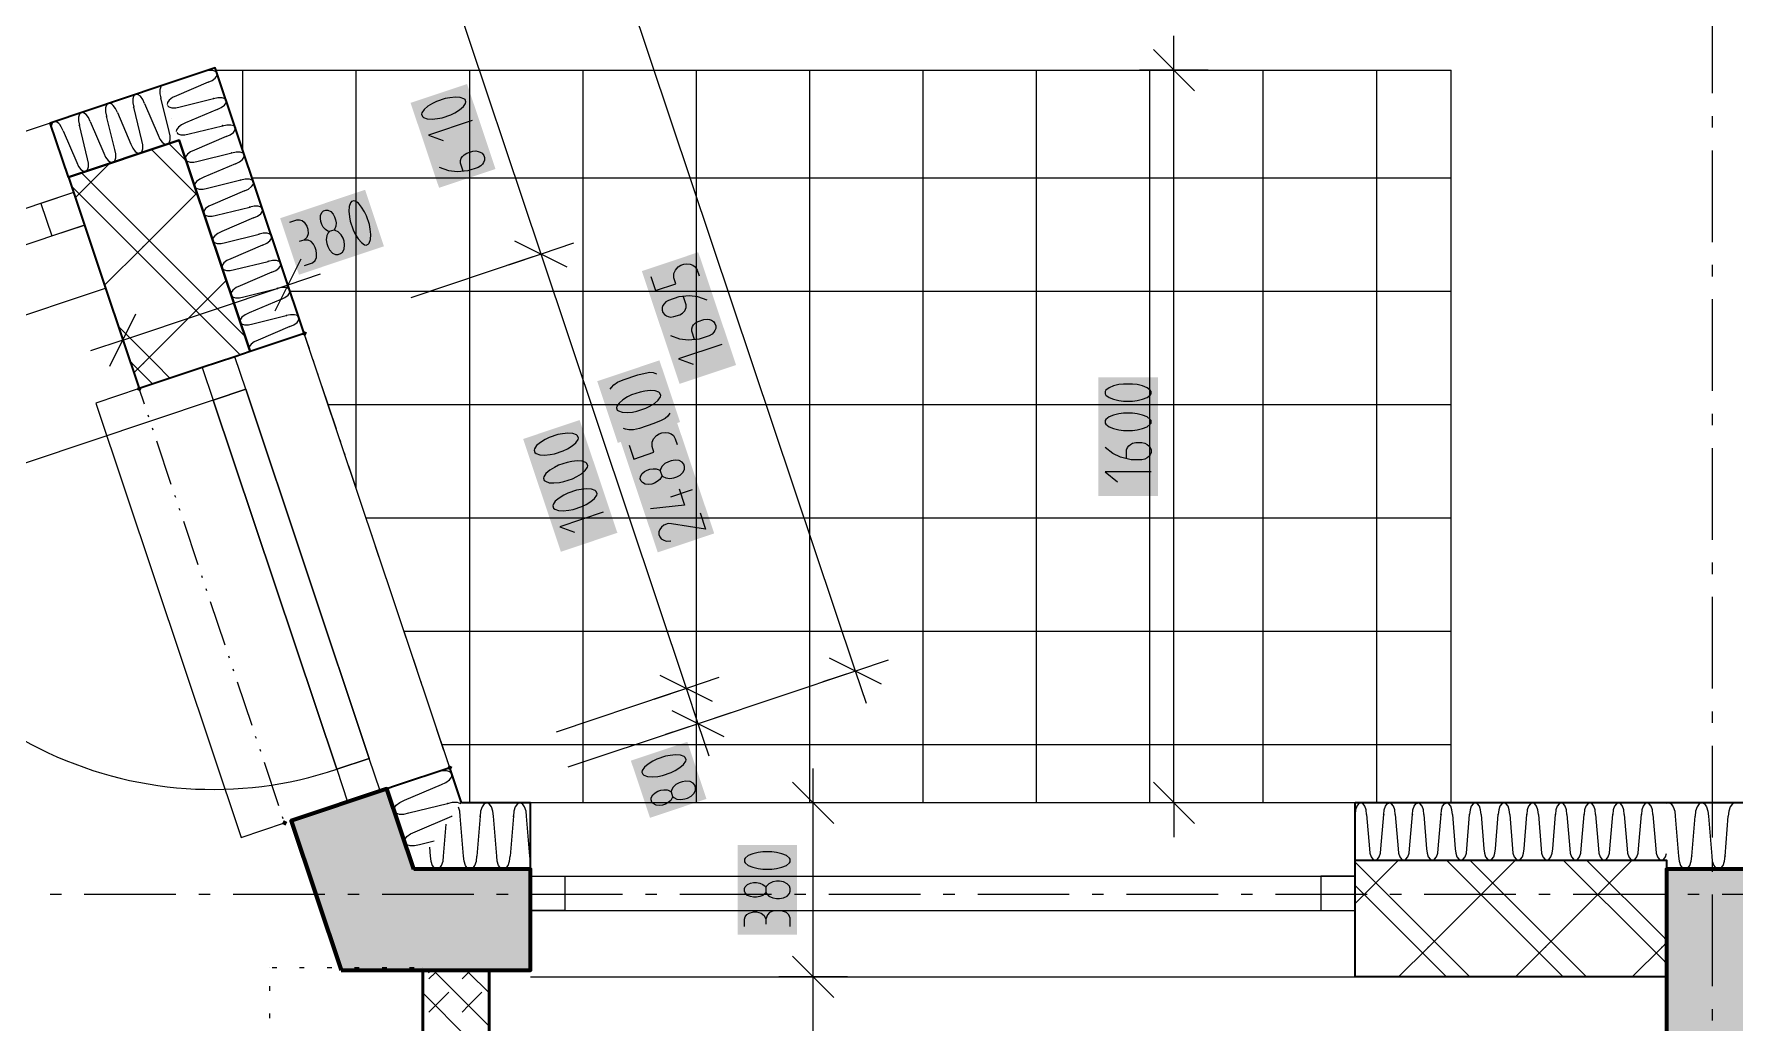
# Model space of a CAD drawing. Header units: millimetres. Extents: x 0 to 594, y 0 to 420.
# Drawn here: x 244.4 to 282.46, y 339.16 to 361.3 of the extents above; entities that cross this region are included whole.
import ezdxf

# ---------------------------------------------------------------- set-up
doc = ezdxf.new("R2010")
doc.units = ezdxf.units.MM
doc.header["$LTSCALE"] = 8
for name, color, linetype in [('PDF_Dvere', 7, 'Continuous'), ('PDF_Koty delkove', 7, 'Continuous'), ('PDF_Nabytek', 7, 'Continuous'), ('PDF_Obecne 0.25', 7, 'Continuous'), ('PDF_Okna', 7, 'Continuous'), ('PDF_Osy hlavni', 7, 'Continuous'), ('PDF_Pricky zdene', 7, 'Continuous'), ('PDF_Srafy', 7, 'Continuous'), ('PDF_Steny obvodove nosne', 7, 'Continuous'), ('PDF_Steny sendvic', 7, 'Continuous'), ('PDF_Zatepleni', 7, 'Continuous')]:
    doc.layers.add(name, color=color, linetype=linetype)

msp = doc.modelspace()

# ---------------------------------------------------------------- linework, layer by layer
at = {"layer": 'PDF_Dvere', "lineweight": 25}
for points in [[(249.134, 353.347), (248.89, 354.076), (248.161, 353.832), (248.405, 353.103)], [(249.134, 353.347), (248.405, 353.103)], [(252.143, 344.357), (251.899, 345.086), (251.17, 344.842), (251.414, 344.113)], [(251.899, 345.086), (251.17, 344.842)]]:
    msp.add_lwpolyline(points, close=True, dxfattribs=at)
for points in [[(251.899, 345.086), (249.134, 353.347), (251.899, 345.086)], [(251.17, 344.842), (248.405, 353.103), (251.17, 344.842)]]:
    msp.add_lwpolyline(points, dxfattribs=at)
msp.add_lwpolyline([(248.405, 353.103), (240.143, 350.338, 0.414214), (251.17, 344.842)], format="xyb", dxfattribs=at)
at = {"layer": 'PDF_Koty delkove', "lineweight": 18}
for points in [[(262.777, 347.04), (257.269, 363.494)], [(259.258, 345.862), (258.994, 346.65), (255.741, 356.37), (253.75, 362.316)], [(269.903, 360.489), (269.903, 361.258)], [(270.364, 360.028), (269.442, 360.951)], [(270.672, 360.489), (269.903, 360.489), (269.134, 360.489)], [(269.903, 344.089), (269.903, 360.489)], [(253.077, 359.536), (253.07, 359.504), (253.087, 359.453), (253.112, 359.432), (253.194, 359.402), (253.304, 359.396), (253.427, 359.407), (253.528, 359.426), (253.722, 359.491), (253.815, 359.537), (253.92, 359.602), (254.004, 359.673), (254.052, 359.746), (254.059, 359.778), (254.042, 359.83), (254.017, 359.851), (253.934, 359.88), (253.824, 359.887), (253.702, 359.874), (253.6, 359.855)], [(253.6, 359.855), (253.406, 359.79), (253.314, 359.744), (253.209, 359.681), (253.125, 359.609), (253.077, 359.536)], [(254.199, 359.362), (253.227, 359.037), (253.554, 358.916)], [(254.001, 358.228), (253.94, 358.41), (253.939, 358.467), (253.958, 358.517), (253.983, 358.554), (254.022, 358.596), (254.082, 358.631), (254.212, 358.674), (254.281, 358.682), (254.338, 358.673), (254.379, 358.658), (254.425, 358.63), (254.459, 358.583), (254.476, 358.532), (254.477, 358.474), (254.457, 358.424), (254.434, 358.388), (254.394, 358.345), (254.333, 358.31), (254.107, 358.234), (253.863, 358.211), (253.675, 358.234), (253.47, 358.31)], [(250.124, 357.087), (250.28, 357.139), (250.337, 357.141), (250.4, 357.125), (250.443, 357.085), (250.5, 356.998), (250.522, 356.933), (250.529, 356.827), (250.499, 356.744), (250.432, 356.686), (250.328, 356.652)], [(250.916, 356.921), (250.869, 356.976), (250.834, 357.037), (250.812, 357.102), (250.804, 357.171), (250.808, 357.244), (250.844, 357.311), (250.877, 357.339), (250.929, 357.356), (250.973, 357.354), (251.041, 357.323), (251.089, 357.266), (251.124, 357.206), (251.145, 357.141), (251.154, 357.072), (251.15, 356.999), (251.127, 356.937), (251.107, 356.912)], [(250.45, 356.115), (250.631, 356.176), (250.685, 356.23), (250.72, 356.297), (250.719, 356.386), (250.711, 356.455), (250.689, 356.52), (250.649, 356.597), (250.601, 356.652), (250.533, 356.683), (250.432, 356.686)], [(251.002, 356.877), (250.971, 356.885), (250.916, 356.921)], [(256.47, 356.614), (255.741, 356.37), (255.012, 356.126)], [(256.325, 356.079), (255.157, 356.661)], [(249.79, 355.102), (250.372, 356.269)], [(250.325, 354.956), (250.081, 355.685), (249.837, 356.414)], [(255.741, 356.37), (255.401, 356.256), (252.825, 355.394)], [(250.081, 355.685), (250.81, 355.929)], [(258.2, 355.87), (258.304, 355.559), (258.757, 355.71), (258.714, 355.84), (258.716, 355.942), (258.748, 356.01), (258.811, 356.088), (258.871, 356.123), (258.936, 356.145), (259.005, 356.154), (259.078, 356.149), (259.14, 356.127), (259.19, 356.086), (259.233, 356.014), (259.276, 355.884)], [(246.387, 354.449), (250.081, 355.685)], [(246.631, 353.72), (246.387, 354.449), (246.143, 355.178)], [(259.459, 355.339), (259.253, 355.414), (259.064, 355.438), (258.821, 355.414), (258.593, 355.337), (258.534, 355.303), (258.494, 355.261), (258.47, 355.224), (258.45, 355.174), (258.452, 355.117), (258.469, 355.066), (258.502, 355.019), (258.548, 354.991), (258.589, 354.976), (258.647, 354.965), (258.715, 354.974), (258.845, 355.017)], [(258.845, 355.017), (258.905, 355.052), (258.961, 355.1), (258.988, 355.181), (258.987, 355.239), (258.927, 355.42)], [(246.096, 353.865), (246.678, 355.033)], [(259.174, 354.464), (259.114, 354.645), (259.113, 354.703), (259.132, 354.753), (259.156, 354.79), (259.195, 354.831), (259.256, 354.866), (259.385, 354.91), (259.455, 354.918), (259.512, 354.909), (259.553, 354.894), (259.599, 354.866), (259.633, 354.819), (259.65, 354.768), (259.651, 354.71), (259.631, 354.66), (259.607, 354.624), (259.568, 354.581), (259.507, 354.546), (259.28, 354.47), (259.036, 354.446), (258.848, 354.47), (258.643, 354.546)], [(246.387, 354.449), (245.658, 354.205)], [(259.789, 354.352), (258.817, 354.027), (259.145, 353.906)], [(257.292, 353.349), (257.315, 353.386), (257.368, 353.447), (257.455, 353.505), (257.581, 353.562), (257.905, 353.67), (258.071, 353.711), (258.173, 353.731), (258.247, 353.726), (258.328, 353.696)], [(257.961, 353.285), (257.767, 353.22), (257.675, 353.175), (257.57, 353.111), (257.486, 353.039), (257.438, 352.966), (257.431, 352.935), (257.448, 352.883), (257.473, 352.862), (257.555, 352.833), (257.665, 352.826), (257.788, 352.838), (257.888, 352.857)], [(257.888, 352.857), (258.083, 352.922), (258.175, 352.968), (258.28, 353.032), (258.364, 353.104), (258.412, 353.177), (258.42, 353.209), (258.403, 353.26), (258.378, 353.281), (258.295, 353.31), (258.185, 353.317), (258.063, 353.304), (257.961, 353.285)], [(258.623, 352.815), (258.576, 352.742), (258.52, 352.694), (258.427, 352.648), (258.269, 352.581), (257.946, 352.472), (257.811, 352.442), (257.706, 352.436), (257.628, 352.453), (257.587, 352.468)], [(268.979, 352.809), (268.774, 352.809), (268.673, 352.795), (268.553, 352.768), (268.451, 352.727), (268.382, 352.673), (268.366, 352.645), (268.366, 352.591), (268.382, 352.563), (268.451, 352.509), (268.553, 352.468), (268.673, 352.44), (268.774, 352.426), (268.979, 352.426), (269.082, 352.44), (269.202, 352.468), (269.304, 352.509), (269.373, 352.563), (269.391, 352.591)], [(269.391, 352.591), (269.391, 352.645), (269.373, 352.673), (269.304, 352.727), (269.202, 352.768), (269.082, 352.795), (268.979, 352.809)], [(256.118, 352.333), (255.924, 352.268), (255.832, 352.223), (255.727, 352.159), (255.642, 352.087), (255.595, 352.014), (255.588, 351.983), (255.605, 351.931), (255.629, 351.91), (255.712, 351.88), (255.822, 351.874), (255.945, 351.885), (256.045, 351.904), (256.24, 351.969), (256.332, 352.015)], [(256.332, 352.015), (256.437, 352.08), (256.521, 352.151), (256.569, 352.224), (256.577, 352.256), (256.56, 352.308), (256.534, 352.329), (256.452, 352.358), (256.342, 352.365), (256.22, 352.352), (256.118, 352.333)], [(257.712, 352.096), (257.816, 351.785), (258.269, 351.936), (258.225, 352.066), (258.228, 352.167), (258.259, 352.236), (258.323, 352.314), (258.383, 352.349), (258.448, 352.371), (258.517, 352.379), (258.59, 352.375), (258.652, 352.352), (258.702, 352.312), (258.744, 352.24), (258.788, 352.11)], [(268.843, 351.798), (268.843, 351.989), (268.861, 352.044), (268.894, 352.085), (268.929, 352.112), (268.979, 352.139), (269.048, 352.153), (269.184, 352.153), (269.253, 352.139), (269.304, 352.112), (269.338, 352.085), (269.373, 352.044), (269.391, 351.989), (269.391, 351.935), (269.373, 351.88), (269.338, 351.839), (269.304, 351.812), (269.253, 351.784), (269.184, 351.77), (268.946, 351.77), (268.707, 351.825), (268.536, 351.907), (268.366, 352.044)], [(258.283, 351.249), (258.218, 351.227), (258.149, 351.219), (258.075, 351.223), (258.009, 351.259), (257.981, 351.292), (257.963, 351.344), (257.966, 351.388), (257.997, 351.456), (258.054, 351.504), (258.113, 351.538), (258.179, 351.56), (258.248, 351.569), (258.321, 351.565), (258.382, 351.542), (258.408, 351.522)], [(258.442, 351.418), (258.434, 351.386), (258.399, 351.331), (258.343, 351.284), (258.283, 351.249)], [(269.391, 351.497), (268.366, 351.497), (268.638, 351.279)], [(256.535, 351.087), (256.341, 351.022), (256.249, 350.976), (256.144, 350.913), (256.06, 350.841), (256.012, 350.768), (256.005, 350.736), (256.022, 350.685), (256.047, 350.664), (256.129, 350.634), (256.239, 350.628), (256.362, 350.639), (256.462, 350.658)], [(256.462, 350.658), (256.657, 350.723), (256.75, 350.769), (256.854, 350.834), (256.939, 350.905), (256.987, 350.978), (256.994, 351.01), (256.977, 351.062), (256.952, 351.083), (256.869, 351.112), (256.759, 351.119), (256.637, 351.106), (256.535, 351.087)], [(258.832, 351.116), (258.954, 350.753), (258.189, 350.67)], [(259.126, 351.099), (258.64, 350.936)], [(257.133, 350.594), (256.161, 350.269), (256.489, 350.148)], [(259.3, 350.581), (259.421, 350.217), (258.66, 350.338), (258.586, 350.342), (258.489, 350.309), (258.434, 350.262), (258.398, 350.207), (258.378, 350.157), (258.38, 350.1), (258.397, 350.048), (258.43, 350.001), (258.476, 349.974), (258.538, 349.951), (258.643, 349.957)], [(263.506, 347.284), (262.777, 347.04), (262.048, 346.796)], [(263.361, 346.749), (262.193, 347.331)], [(259.723, 346.894), (258.994, 346.65), (258.265, 346.406)], [(259.578, 346.359), (258.41, 346.941)], [(263.021, 346.311), (262.777, 347.04), (259.391, 345.907)], [(258.994, 346.65), (258.654, 346.536), (256.078, 345.674)], [(259.987, 346.106), (259.258, 345.862), (258.529, 345.618)], [(259.842, 345.571), (258.674, 346.153)], [(259.502, 345.133), (259.258, 345.862), (258.918, 345.748), (256.342, 344.886)], [(261.831, 344.089), (261.831, 344.858)], [(262.292, 343.628), (261.37, 344.551)], [(270.364, 343.628), (269.442, 344.551)], [(258.319, 344.037), (258.253, 344.073), (258.224, 344.107), (258.207, 344.158), (258.209, 344.202), (258.241, 344.271), (258.297, 344.318), (258.357, 344.353), (258.422, 344.375), (258.491, 344.383), (258.564, 344.379), (258.626, 344.356), (258.651, 344.336)], [(258.686, 344.232), (258.678, 344.201), (258.642, 344.145), (258.587, 344.098), (258.526, 344.063), (258.461, 344.041), (258.393, 344.033), (258.319, 344.037)], [(262.6, 344.089), (261.831, 344.089), (261.062, 344.089)], [(261.831, 201.257), (261.831, 202.743), (261.831, 233.134), (261.831, 235.902), (261.831, 256.401), (261.831, 259.169), (261.831, 289.56), (261.831, 291.046), (261.831, 340.194), (261.831, 344.089)], [(270.672, 344.089), (269.903, 344.089), (269.134, 344.089)], [(269.903, 344.089), (269.903, 343.321)], [(260.771, 342.087), (260.754, 342.06), (260.702, 342.019), (260.635, 341.992), (260.566, 341.978), (260.497, 341.978), (260.43, 341.992), (260.361, 342.019), (260.31, 342.074), (260.293, 342.115), (260.293, 342.17), (260.31, 342.211), (260.361, 342.266), (260.43, 342.293), (260.497, 342.307), (260.566, 342.307), (260.635, 342.293), (260.702, 342.266), (260.754, 342.225), (260.771, 342.198)], [(261.079, 342.334), (261.01, 342.334), (260.925, 342.32), (260.84, 342.28), (260.788, 342.225), (260.771, 342.198), (260.771, 342.087), (260.788, 342.06), (260.84, 342.005), (260.925, 341.964), (261.01, 341.95), (261.079, 341.95), (261.164, 341.964), (261.25, 342.005), (261.301, 342.06)], [(261.301, 342.06), (261.318, 342.115), (261.318, 342.17), (261.301, 342.225), (261.25, 342.28), (261.164, 342.32), (261.079, 342.334)], [(260.293, 341.321), (260.293, 341.485), (260.31, 341.54), (260.345, 341.595), (260.396, 341.623), (260.497, 341.65), (260.566, 341.65), (260.669, 341.623), (260.737, 341.568), (260.771, 341.485), (260.771, 341.376)], [(261.318, 341.321), (261.318, 341.513), (261.284, 341.581), (261.232, 341.636), (261.147, 341.663), (261.079, 341.677), (261.01, 341.677), (260.925, 341.663), (260.857, 341.636), (260.806, 341.581), (260.771, 341.485)], [(262.292, 339.733), (261.37, 340.656)], [(262.6, 340.194), (261.831, 340.194), (261.062, 340.194)]]:
    msp.add_lwpolyline(points, dxfattribs=at)
for points in [[(251.902, 357.035), (251.837, 357.229), (251.792, 357.321), (251.728, 357.426), (251.657, 357.51), (251.583, 357.558), (251.552, 357.565), (251.5, 357.548), (251.479, 357.523), (251.449, 357.441), (251.443, 357.331), (251.455, 357.208), (251.474, 357.107), (251.539, 356.913), (251.584, 356.82), (251.649, 356.715), (251.721, 356.631), (251.794, 356.583), (251.826, 356.576), (251.877, 356.593), (251.898, 356.618), (251.928, 356.701), (251.934, 356.811), (251.922, 356.933)], [(251.334, 356.664), (251.312, 356.729), (251.272, 356.805), (251.206, 356.873), (251.138, 356.904), (251.107, 356.912), (251.002, 356.877), (250.982, 356.852), (250.946, 356.786), (250.934, 356.692), (250.948, 356.607), (250.97, 356.542), (251.01, 356.466), (251.076, 356.397), (251.145, 356.366), (251.203, 356.367), (251.254, 356.384), (251.301, 356.418), (251.337, 356.484), (251.347, 356.579)], [(268.979, 353.465), (268.774, 353.465), (268.673, 353.451), (268.553, 353.424), (268.451, 353.383), (268.382, 353.329), (268.366, 353.301), (268.366, 353.247), (268.382, 353.219), (268.451, 353.165), (268.553, 353.124), (268.673, 353.096), (268.774, 353.082), (268.979, 353.082), (269.082, 353.096), (269.202, 353.124), (269.304, 353.165), (269.373, 353.219), (269.391, 353.247), (269.391, 353.301), (269.373, 353.329), (269.304, 353.383), (269.202, 353.424), (269.082, 353.451)], [(256.327, 351.71), (256.132, 351.645), (256.04, 351.6), (255.935, 351.536), (255.851, 351.464), (255.803, 351.391), (255.796, 351.359), (255.814, 351.308), (255.838, 351.287), (255.92, 351.257), (256.031, 351.251), (256.153, 351.262), (256.254, 351.281), (256.448, 351.346), (256.541, 351.392), (256.646, 351.457), (256.73, 351.528), (256.778, 351.601), (256.786, 351.633), (256.768, 351.685), (256.743, 351.706), (256.661, 351.735), (256.55, 351.742), (256.428, 351.729)], [(258.656, 351.749), (258.591, 351.727), (258.515, 351.687), (258.447, 351.621), (258.415, 351.553), (258.408, 351.522), (258.442, 351.418), (258.468, 351.398), (258.534, 351.362), (258.627, 351.35), (258.712, 351.364), (258.777, 351.385), (258.854, 351.426), (258.922, 351.492), (258.954, 351.56), (258.953, 351.618), (258.935, 351.669), (258.901, 351.716), (258.835, 351.752), (258.741, 351.762)], [(258.528, 345.132), (258.334, 345.067), (258.242, 345.021), (258.137, 344.958), (258.053, 344.886), (258.005, 344.813), (257.998, 344.781), (258.016, 344.73), (258.04, 344.708), (258.122, 344.679), (258.233, 344.672), (258.355, 344.684), (258.456, 344.703), (258.65, 344.768), (258.743, 344.814), (258.848, 344.878), (258.932, 344.95), (258.98, 345.023), (258.988, 345.055), (258.97, 345.107), (258.945, 345.127), (258.863, 345.157), (258.752, 345.163), (258.63, 345.151)], [(258.899, 344.563), (258.834, 344.541), (258.758, 344.501), (258.69, 344.436), (258.659, 344.367), (258.651, 344.336), (258.686, 344.232), (258.711, 344.212), (258.777, 344.176), (258.871, 344.164), (258.956, 344.178), (259.021, 344.199), (259.097, 344.24), (259.166, 344.306), (259.197, 344.374), (259.196, 344.432), (259.179, 344.483), (259.145, 344.53), (259.079, 344.566), (258.984, 344.577)], [(260.907, 342.991), (260.702, 342.991), (260.601, 342.977), (260.481, 342.95), (260.378, 342.909), (260.31, 342.855), (260.293, 342.827), (260.293, 342.772), (260.31, 342.745), (260.378, 342.69), (260.481, 342.649), (260.601, 342.621), (260.702, 342.607), (260.907, 342.607), (261.01, 342.621), (261.13, 342.649), (261.232, 342.69), (261.301, 342.745), (261.318, 342.772), (261.318, 342.827), (261.301, 342.855), (261.232, 342.909), (261.13, 342.95), (261.01, 342.977)]]:
    msp.add_lwpolyline(points, close=True, dxfattribs=at)
at = {"layer": 'PDF_Koty delkove', "color": 7, "lineweight": 18, "true_color": 0xffffff, "transparency": 33554559}
for points in [[(254.723, 358.279), (254.087, 360.18), (253.46, 357.856), (252.823, 359.757)], [(250.326, 355.912), (252.227, 356.548), (249.903, 357.175), (251.804, 357.812)], [(260.105, 353.891), (259.26, 356.415), (258.842, 353.468), (257.997, 355.992)], [(258.853, 352.614), (258.391, 353.994), (257.46, 352.148), (256.998, 353.528)], [(269.544, 350.96), (269.544, 353.618), (268.212, 350.96), (268.212, 353.618)], [(257.45, 350.134), (256.605, 352.658), (256.186, 349.711), (255.341, 352.235)], [(259.616, 350.12), (258.772, 352.641), (258.352, 349.697), (257.509, 352.218)], [(259.443, 344.178), (259.015, 345.457), (258.18, 343.756), (257.752, 345.034)], [(261.472, 341.14), (261.472, 343.144), (260.14, 341.14), (260.14, 343.144)]]:
    msp.add_solid(points, dxfattribs=at)
at = {"layer": 'PDF_Nabytek', "lineweight": 13}
for points in [[(249.672, 340.399), (249.672, 340.399)], [(249.672, 340.399), (249.672, 340.399)], [(249.828, 340.399), (249.726, 340.399)], [(250.443, 340.399), (250.341, 340.399)], [(251.058, 340.399), (250.956, 340.399)], [(251.673, 340.399), (251.571, 340.399)], [(252.288, 340.399), (252.186, 340.399)], [(252.903, 340.399), (252.801, 340.399)], [(253.097, 340.399), (253.097, 340.399)], [(253.097, 340.399), (253.097, 340.399)], [(249.672, 339.885), (249.672, 339.987)], [(253.097, 339.885), (253.097, 339.987)], [(249.672, 339.27), (249.672, 339.372)], [(253.097, 339.27), (253.097, 339.372)]]:
    msp.add_lwpolyline(points, dxfattribs=at)
at = {"layer": 'PDF_Obecne 0.25', "lineweight": 25}
for points in [[(248.473, 360.489), (276.108, 360.489)], [(276.108, 344.089), (276.108, 360.489)], [(253.698, 344.877), (250.445, 354.597)], [(246.751, 353.361), (245.779, 353.035), (249.033, 343.315), (250.005, 343.641)]]:
    msp.add_lwpolyline(points, dxfattribs=at)
at = {"layer": 'PDF_Okna', "lineweight": 25}
for points in [[(244.761, 359.307), (227.265, 353.451)], [(245.281, 357.752), (227.786, 351.896)], [(245.525, 357.023), (228.03, 351.167)], [(228.501, 349.758), (245.997, 355.614)], [(273.956, 344.089), (255.506, 344.089)], [(255.506, 342.449), (273.956, 342.449)], [(255.506, 341.681), (273.956, 341.681)], [(255.506, 340.194), (273.956, 340.194)]]:
    msp.add_lwpolyline(points, dxfattribs=at)
for points in [[(245.281, 357.752), (244.552, 357.508), (244.796, 356.779), (245.525, 357.023)], [(255.506, 342.449), (256.275, 342.449), (256.275, 341.681), (255.506, 341.681)], [(273.956, 342.449), (273.187, 342.449), (273.187, 341.681), (273.956, 341.681)]]:
    msp.add_lwpolyline(points, close=True, dxfattribs=at)
at = {"layer": 'PDF_Osy hlavni', "lineweight": 18}
for points in [[(281.951, 359.974), (281.951, 362.024)], [(281.951, 359.206), (281.951, 359.462)], [(281.951, 356.643), (281.951, 358.693)], [(281.951, 355.874), (281.951, 356.131)], [(281.951, 353.312), (281.951, 355.362)], [(281.951, 352.543), (281.951, 352.799)], [(281.951, 349.981), (281.951, 352.031)], [(281.951, 349.212), (281.951, 349.468)], [(281.951, 346.65), (281.951, 348.699)], [(281.951, 345.881), (281.951, 346.137)], [(281.951, 343.318), (281.951, 345.368)], [(281.951, 342.55), (281.951, 342.806)], [(245.011, 342.039), (244.755, 342.039)], [(247.573, 342.039), (245.523, 342.039)], [(248.342, 342.039), (248.086, 342.039)], [(250.905, 342.039), (248.855, 342.039)], [(251.673, 342.039), (251.417, 342.039)], [(254.236, 342.039), (252.186, 342.039)], [(255.004, 342.039), (254.748, 342.039)], [(257.567, 342.039), (255.517, 342.039)], [(258.336, 342.039), (258.079, 342.039)], [(260.898, 342.039), (258.848, 342.039)], [(261.667, 342.039), (261.411, 342.039)], [(264.229, 342.039), (262.179, 342.039)], [(264.998, 342.039), (264.742, 342.039)], [(267.561, 342.039), (265.511, 342.039)], [(268.329, 342.039), (268.073, 342.039)], [(270.892, 342.039), (268.842, 342.039)], [(271.661, 342.039), (271.404, 342.039)], [(274.223, 342.039), (272.173, 342.039)], [(274.992, 342.039), (274.736, 342.039)], [(277.554, 342.039), (275.504, 342.039)], [(278.323, 342.039), (278.067, 342.039)], [(280.885, 342.039), (278.835, 342.039)], [(281.654, 342.039), (281.398, 342.039)], [(281.951, 339.987), (281.951, 342.037)], [(284.217, 342.039), (282.167, 342.039)], [(281.951, 339.218), (281.951, 339.475)]]:
    msp.add_lwpolyline(points, dxfattribs=at)
at = {"layer": 'PDF_Pricky zdene', "lineweight": 50}
msp.add_lwpolyline([(254.583, 291.046), (254.583, 340.194), (254.583, 340.348), (253.097, 340.348), (253.097, 340.194), (253.097, 291.046), (253.097, 291.046)], close=True, dxfattribs=at)
at = {"layer": 'PDF_Pricky zdene', "lineweight": 9}
for points in [[(253.231, 340.148), (253.379, 340.297)], [(254.583, 339.093), (254.122, 339.554), (253.379, 340.297), (253.328, 340.348)], [(253.379, 340.297), (253.43, 340.348)], [(253.974, 340.148), (254.122, 340.297)], [(254.583, 339.836), (254.122, 340.297), (254.071, 340.348)], [(254.122, 340.297), (254.174, 340.348)], [(254.583, 338.35), (254.122, 338.811), (253.097, 339.836)], [(253.231, 339.405), (253.676, 339.851)], [(253.974, 339.405), (254.122, 339.554), (254.42, 339.851)]]:
    msp.add_lwpolyline(points, dxfattribs=at)
at = {"layer": 'PDF_Pricky zdene', "lineweight": 9, "transparency": 33554559}
for points in [[(253.231, 340.277), (253.208, 340.3), (253.254, 340.3), (253.231, 340.323)], [(254.122, 340.274), (254.099, 340.297), (254.145, 340.297), (254.122, 340.32)]]:
    msp.add_solid(points, dxfattribs=at)
at = {"layer": 'PDF_Srafy', "lineweight": 9}
for points in [[(249.065, 360.489), (249.065, 358.72)], [(251.601, 360.489), (251.601, 358.07), (249.282, 358.07)], [(254.138, 360.489), (254.138, 355.533), (254.138, 350.46), (251.83, 350.46)], [(256.675, 360.489), (256.675, 358.07), (256.675, 352.996), (256.675, 347.923), (252.679, 347.923)], [(259.212, 360.489), (259.212, 355.533), (259.212, 350.46), (259.212, 345.386), (254.138, 345.386), (253.528, 345.386)], [(261.748, 360.489), (261.748, 358.07), (261.748, 352.996), (261.748, 347.923), (261.748, 344.089)], [(264.285, 360.489), (264.285, 355.533), (264.285, 350.46), (264.285, 345.386), (264.285, 344.089)], [(266.822, 360.489), (266.822, 358.07), (266.822, 352.996), (266.822, 347.923), (266.822, 344.089)], [(269.359, 360.489), (269.359, 355.533), (269.359, 350.46), (269.359, 345.386), (269.359, 344.089)], [(271.895, 360.489), (271.895, 358.07), (271.895, 352.996), (271.895, 347.923), (271.895, 344.089)], [(274.432, 360.489), (274.432, 355.533), (274.432, 350.46), (274.432, 345.386), (274.432, 344.089)], [(251.601, 358.07), (251.601, 352.996), (250.981, 352.996)], [(276.108, 358.07), (271.895, 358.07), (266.822, 358.07), (261.748, 358.07), (256.675, 358.07), (251.601, 358.07)], [(276.108, 355.533), (274.432, 355.533), (269.359, 355.533), (264.285, 355.533), (259.212, 355.533), (254.138, 355.533), (250.132, 355.533)], [(276.108, 352.996), (271.895, 352.996), (266.822, 352.996), (261.748, 352.996), (256.675, 352.996), (251.601, 352.996)], [(251.601, 352.996), (251.601, 351.142)], [(276.108, 350.46), (274.432, 350.46), (269.359, 350.46), (264.285, 350.46), (259.212, 350.46), (254.138, 350.46)], [(254.138, 350.46), (254.138, 345.386), (254.138, 344.089)], [(276.108, 347.923), (271.895, 347.923), (266.822, 347.923), (261.748, 347.923), (256.675, 347.923)], [(256.675, 347.923), (256.675, 344.089)], [(276.108, 345.386), (274.432, 345.386), (269.359, 345.386), (264.285, 345.386), (259.212, 345.386)], [(259.212, 345.386), (259.212, 344.089)]]:
    msp.add_lwpolyline(points, dxfattribs=at)
at = {"layer": 'PDF_Steny obvodove nosne', "lineweight": 70}
for points in [[(252.892, 342.603), (252.289, 344.405), (250.151, 343.69), (251.269, 340.348)], [(251.269, 340.348), (255.506, 340.348), (255.506, 342.603), (252.892, 342.603)], [(282.976, 342.603), (280.926, 342.603), (280.926, 340.194), (280.926, 261.065), (280.926, 258.451), (282.976, 258.451), (282.976, 261.065), (282.976, 340.194), (282.976, 340.348)]]:
    msp.add_lwpolyline(points, dxfattribs=at)
at = {"layer": 'PDF_Steny obvodove nosne', "color": 9, "lineweight": 9, "true_color": 0xc0c0c0, "transparency": 33554559}
for points in [[(250.151, 343.69), (251.269, 340.348), (252.289, 344.405), (252.892, 342.603)], [(251.269, 340.348), (255.506, 340.348), (252.892, 342.603), (255.506, 342.603)], [(282.976, 258.451), (282.976, 342.603), (280.926, 258.451), (280.926, 342.603)]]:
    msp.add_solid(points, dxfattribs=at)
at = {"layer": 'PDF_Steny sendvic', "lineweight": 35}
for points in [[(250.445, 354.597), (248.454, 360.544), (247.239, 360.137), (244.761, 359.307)], [(245.168, 358.092), (244.761, 359.307)], [(249.23, 354.19), (247.646, 358.922), (245.168, 358.092), (245.997, 355.614), (246.751, 353.361)], [(245.168, 358.092), (247.646, 358.922), (249.23, 354.19)], [(250.445, 354.597), (249.23, 354.19)], [(249.23, 354.19), (248.89, 354.076), (248.161, 353.832), (246.751, 353.361)], [(280.926, 344.089), (273.956, 344.089)], [(273.956, 342.808), (273.956, 344.089)], [(273.956, 342.808), (280.926, 342.808)]]:
    msp.add_lwpolyline(points, dxfattribs=at)
at = {"layer": 'PDF_Steny sendvic', "lineweight": 9}
for points in [[(248.495, 360.422), (248.461, 360.463), (248.395, 360.484), (248.307, 360.484), (248.212, 360.463)], [(248.293, 360.219), (248.383, 360.26), (248.453, 360.313), (248.492, 360.37), (248.495, 360.422)], [(247.244, 360.124), (247.235, 360.117), (247.213, 360.051), (247.213, 359.963), (247.235, 359.867)], [(248.293, 360.219), (247.584, 359.915), (247.494, 359.875), (247.423, 359.822), (247.383, 359.764), (247.378, 359.725)], [(246.057, 359.741), (246.02, 359.71), (246.005, 359.666), (245.998, 359.644), (245.998, 359.556), (246.02, 359.46)], [(246.263, 359.542), (246.223, 359.632), (246.17, 359.702), (246.144, 359.719), (246.113, 359.741), (246.065, 359.744)], [(246.664, 359.945), (246.627, 359.913), (246.624, 359.902), (246.606, 359.847), (246.606, 359.76), (246.627, 359.664)], [(246.811, 358.915), (246.627, 359.664)], [(246.87, 359.745), (246.83, 359.835), (246.777, 359.905), (246.725, 359.941), (246.72, 359.944), (246.672, 359.947)], [(246.87, 359.745), (247.175, 359.036), (247.215, 358.946), (247.268, 358.876), (247.326, 358.836), (247.365, 358.83)], [(247.419, 359.118), (247.235, 359.867)], [(247.28, 360.016), (247.28, 360.016)], [(247.28, 360.016), (247.28, 360.016)], [(247.386, 359.699), (247.415, 359.671), (247.481, 359.649), (247.569, 359.649), (247.666, 359.671)], [(247.666, 359.671), (248.415, 359.855), (248.511, 359.877), (248.598, 359.877), (248.664, 359.855), (248.698, 359.815)], [(247.666, 359.671), (247.666, 359.671)], [(248.496, 359.612), (248.586, 359.652), (248.656, 359.705), (248.695, 359.762), (248.698, 359.815)], [(244.842, 359.335), (244.805, 359.303), (244.784, 359.239)], [(245.048, 359.135), (245.008, 359.225), (244.972, 359.272), (244.955, 359.295), (244.898, 359.334), (244.849, 359.337)], [(245.449, 359.538), (245.412, 359.507), (245.391, 359.441), (245.391, 359.432), (245.391, 359.353), (245.413, 359.257)], [(245.656, 359.338), (245.615, 359.428), (245.563, 359.497), (245.562, 359.498), (245.505, 359.538), (245.457, 359.54)], [(245.656, 359.338), (245.96, 358.63), (246, 358.539), (246.053, 358.469), (246.111, 358.429), (246.15, 358.423)], [(246.204, 358.711), (246.02, 359.46)], [(246.263, 359.542), (246.567, 358.833)], [(247.483, 359.408), (247.483, 359.408)], [(247.483, 359.408), (247.483, 359.408)], [(248.496, 359.612), (247.787, 359.308), (247.697, 359.267), (247.627, 359.214), (247.587, 359.157), (247.581, 359.117)], [(245.048, 359.135), (245.352, 358.426), (245.393, 358.336), (245.446, 358.265), (245.503, 358.226), (245.543, 358.22)], [(245.596, 358.508), (245.413, 359.257)], [(246.783, 358.635), (246.812, 358.664), (246.833, 358.73), (246.833, 358.818), (246.811, 358.915)], [(246.811, 358.915), (246.811, 358.915)], [(247.391, 358.839), (247.419, 358.867), (247.441, 358.933), (247.441, 359.021), (247.419, 359.118)], [(247.419, 359.118), (247.419, 359.118)], [(247.59, 359.092), (247.618, 359.063), (247.684, 359.042), (247.772, 359.042), (247.869, 359.064)], [(248.699, 359.005), (247.991, 358.7), (247.9, 358.66), (247.83, 358.607), (247.79, 358.549), (247.784, 358.51)], [(247.869, 359.064), (248.618, 359.247), (248.714, 359.269), (248.802, 359.269), (248.868, 359.248), (248.902, 359.208)], [(247.869, 359.064), (247.869, 359.064)], [(248.699, 359.005), (248.789, 359.045), (248.859, 359.098), (248.899, 359.155), (248.902, 359.207)], [(246.176, 358.432), (246.204, 358.46), (246.226, 358.527), (246.226, 358.615), (246.204, 358.711)], [(246.204, 358.711), (246.204, 358.711)], [(246.204, 358.711), (246.204, 358.711)], [(246.467, 358.529), (246.464, 358.526)], [(246.471, 358.529), (246.467, 358.529)], [(246.567, 358.833), (246.608, 358.743), (246.661, 358.672), (246.718, 358.633), (246.758, 358.627)], [(248.063, 357.678), (247.026, 358.714)], [(247.074, 358.732), (247.071, 358.73)], [(247.079, 358.732), (247.074, 358.732)], [(247.8, 358.463), (247.417, 358.846)], [(247.687, 358.8), (247.687, 358.801)], [(247.687, 358.801), (247.687, 358.801)], [(248.072, 358.456), (248.821, 358.64), (248.918, 358.662), (249.005, 358.662), (249.071, 358.64), (249.105, 358.6)], [(248.903, 358.397), (248.993, 358.437), (249.063, 358.49), (249.102, 358.547), (249.105, 358.6)], [(245.321, 357.633), (246.089, 358.401)], [(249.115, 354.535), (247.106, 356.543), (246.845, 356.804), (245.459, 358.19)], [(245.568, 358.228), (245.597, 358.257), (245.618, 358.323), (245.618, 358.411), (245.596, 358.508)], [(245.596, 358.508), (245.596, 358.508)], [(245.859, 358.326), (245.856, 358.323)], [(245.864, 358.325), (245.859, 358.326)], [(247.793, 358.484), (247.822, 358.456), (247.888, 358.434), (247.976, 358.434), (248.072, 358.456)], [(247.89, 358.193), (247.89, 358.193)], [(247.89, 358.193), (247.89, 358.193)], [(248.903, 358.397), (248.194, 358.093), (248.104, 358.052), (248.033, 357.999), (247.994, 357.942), (247.988, 357.902)], [(248.072, 358.456), (248.072, 358.456)], [(249.01, 354.117), (246.845, 356.282), (246.583, 356.543), (245.235, 357.892)], [(245.252, 358.122), (245.249, 358.12)], [(245.256, 358.122), (245.252, 358.122)], [(247.996, 357.877), (248.025, 357.848), (248.091, 357.827), (248.179, 357.827), (248.276, 357.849)], [(249.106, 357.79), (248.397, 357.485), (248.307, 357.445), (248.237, 357.392), (248.197, 357.334), (248.191, 357.295)], [(248.276, 357.849), (249.025, 358.033), (249.121, 358.054), (249.209, 358.054), (249.274, 358.033), (249.308, 357.993)], [(248.276, 357.849), (248.276, 357.849)], [(249.106, 357.79), (249.196, 357.83), (249.266, 357.883), (249.306, 357.94), (249.309, 357.992)], [(245.977, 355.675), (246.845, 356.543), (248.042, 357.74)], [(248.094, 357.586), (248.093, 357.586)], [(248.094, 357.585), (248.094, 357.586)], [(248.479, 357.241), (249.228, 357.425)], [(249.412, 357.447), (249.324, 357.447), (249.228, 357.425)], [(249.31, 357.182), (249.399, 357.222), (249.47, 357.275), (249.509, 357.332), (249.512, 357.384)], [(249.512, 357.385), (249.478, 357.425), (249.412, 357.447)], [(248.2, 357.269), (248.228, 357.241), (248.294, 357.219), (248.383, 357.219), (248.479, 357.241)], [(249.31, 357.182), (248.601, 356.878), (248.51, 356.837), (248.44, 356.784), (248.4, 356.727), (248.394, 356.687)], [(248.479, 357.241), (248.479, 357.241)], [(248.297, 356.978), (248.297, 356.979)], [(248.297, 356.978), (248.297, 356.978)], [(248.403, 356.662), (248.432, 356.634), (248.498, 356.612), (248.586, 356.612), (248.683, 356.634), (249.432, 356.818)], [(248.683, 356.634), (248.683, 356.634)], [(249.715, 356.778), (249.681, 356.818), (249.615, 356.84), (249.528, 356.839), (249.432, 356.818)], [(249.513, 356.575), (249.603, 356.615), (249.673, 356.668), (249.712, 356.725), (249.715, 356.777)], [(248.5, 356.37), (248.5, 356.371)], [(248.5, 356.371), (248.5, 356.371)], [(249.513, 356.575), (248.804, 356.27), (248.714, 356.23), (248.643, 356.177), (248.604, 356.119), (248.598, 356.08)], [(249.918, 356.17), (249.885, 356.21), (249.819, 356.232), (249.731, 356.232), (249.635, 356.21)], [(248.606, 356.054), (248.635, 356.026), (248.701, 356.004), (248.789, 356.004), (248.886, 356.026)], [(249.716, 355.967), (249.008, 355.663), (248.917, 355.622), (248.847, 355.569), (248.807, 355.512), (248.801, 355.472)], [(248.886, 356.026), (249.635, 356.21)], [(248.886, 356.026), (248.886, 356.026)], [(249.716, 355.967), (249.806, 356.007), (249.876, 356.06), (249.916, 356.117), (249.919, 356.169)], [(246.632, 353.717), (246.845, 353.929), (248.697, 355.782)], [(248.704, 355.763), (248.703, 355.764)], [(248.704, 355.763), (248.704, 355.763)], [(249.089, 355.419), (249.838, 355.603)], [(250.122, 355.563), (250.088, 355.603), (250.022, 355.625), (249.934, 355.625), (249.838, 355.603)], [(249.92, 355.36), (250.01, 355.4), (250.08, 355.453), (250.119, 355.51), (250.122, 355.562)], [(248.81, 355.447), (248.838, 355.419), (248.905, 355.397), (248.993, 355.397), (249.089, 355.419)], [(248.907, 355.155), (248.907, 355.156)], [(248.907, 355.156), (248.907, 355.156)], [(249.92, 355.36), (249.211, 355.055), (249.121, 355.015), (249.05, 354.962), (249.011, 354.905), (249.005, 354.865)], [(249.089, 355.419), (249.089, 355.419)], [(247.443, 353.592), (247.106, 353.929), (246.845, 354.191), (246.287, 354.749)], [(249.013, 354.839), (249.042, 354.811), (249.108, 354.789), (249.196, 354.789), (249.293, 354.811)], [(250.123, 354.752), (249.414, 354.448), (249.324, 354.407), (249.254, 354.354), (249.214, 354.297), (249.208, 354.257)], [(249.293, 354.811), (250.042, 354.995)], [(249.293, 354.811), (249.293, 354.811)], [(250.325, 354.956), (250.291, 354.995), (250.225, 355.017), (250.138, 355.017), (250.042, 354.995)], [(250.123, 354.752), (250.213, 354.793), (250.283, 354.845), (250.322, 354.902), (250.325, 354.954)], [(249.11, 354.548), (249.11, 354.549)], [(249.11, 354.547), (249.11, 354.548)], [(247.052, 353.461), (246.845, 353.668), (246.583, 353.929), (246.55, 353.963)], [(249.217, 354.232), (249.245, 354.204), (249.258, 354.2)], [(274.084, 344.089), (274.035, 344.07), (273.993, 344.014), (273.966, 343.931), (273.956, 343.833)], [(274.212, 343.833), (274.202, 343.931), (274.175, 344.014), (274.133, 344.07), (274.084, 344.089)], [(274.533, 343.064), (274.596, 343.833), (274.606, 343.931), (274.634, 344.014), (274.676, 344.07), (274.725, 344.089)], [(274.853, 343.833), (274.843, 343.931), (274.815, 344.014), (274.774, 344.07), (274.725, 344.089)], [(275.174, 343.064), (275.237, 343.833), (275.247, 343.931), (275.275, 344.014), (275.316, 344.07), (275.365, 344.089)], [(275.493, 343.833), (275.484, 343.931), (275.456, 344.014), (275.414, 344.07), (275.365, 344.089)], [(275.814, 343.064), (275.878, 343.833), (275.887, 343.931), (275.915, 344.014), (275.957, 344.07), (276.006, 344.089)], [(276.134, 343.833), (276.124, 343.931), (276.096, 344.014), (276.055, 344.07), (276.006, 344.089)], [(276.646, 344.089), (276.597, 344.07), (276.556, 344.014), (276.528, 343.931)], [(276.775, 343.833), (276.765, 343.931), (276.737, 344.014), (276.696, 344.07), (276.646, 344.089)], [(277.287, 344.089), (277.238, 344.07), (277.196, 344.014), (277.169, 343.931), (277.159, 343.833)], [(277.415, 343.833), (277.405, 343.931), (277.378, 344.014), (277.336, 344.07), (277.287, 344.089)], [(277.928, 344.089), (277.879, 344.07), (277.837, 344.014), (277.809, 343.931), (277.8, 343.833)], [(278.056, 343.833), (278.046, 343.931), (278.018, 344.014), (277.977, 344.07), (277.928, 344.089)], [(278.568, 344.089), (278.519, 344.07), (278.478, 344.014), (278.45, 343.931), (278.44, 343.833)], [(278.696, 343.833), (278.687, 343.931), (278.659, 344.014), (278.617, 344.07), (278.568, 344.089)], [(279.209, 344.089), (279.16, 344.07), (279.118, 344.014), (279.091, 343.931), (279.081, 343.833)], [(279.337, 343.833), (279.327, 343.931), (279.3, 344.014), (279.258, 344.07), (279.209, 344.089)], [(279.85, 344.089), (279.801, 344.07), (279.759, 344.014), (279.731, 343.931), (279.721, 343.833)], [(279.978, 343.833), (279.968, 343.931), (279.94, 344.014), (279.899, 344.07), (279.85, 344.089)], [(280.539, 344.07), (280.49, 344.089), (280.441, 344.07), (280.4, 344.014), (280.372, 343.931), (280.362, 343.833)], [(280.618, 343.833), (280.609, 343.931), (280.581, 344.014), (280.539, 344.07)], [(274.212, 343.833), (274.276, 343.064), (274.285, 342.966), (274.313, 342.882), (274.355, 342.827), (274.391, 342.808)], [(274.853, 343.833), (274.916, 343.064), (274.926, 342.966), (274.954, 342.882), (274.996, 342.827), (275.031, 342.808)], [(275.493, 343.833), (275.557, 343.064), (275.567, 342.966), (275.594, 342.882), (275.636, 342.827), (275.672, 342.808)], [(276.134, 343.833), (276.197, 343.064), (276.207, 342.966), (276.235, 342.882), (276.277, 342.827), (276.313, 342.808)], [(276.455, 343.064), (276.518, 343.833)], [(276.528, 343.931), (276.518, 343.833)], [(276.775, 343.833), (276.838, 343.064), (276.848, 342.966), (276.876, 342.882), (276.918, 342.827), (276.953, 342.808)], [(277.096, 343.064), (277.159, 343.833)], [(277.415, 343.833), (277.479, 343.064)], [(277.736, 343.064), (277.8, 343.833)], [(278.056, 343.833), (278.119, 343.064)], [(278.377, 343.064), (278.44, 343.833)], [(278.696, 343.833), (278.76, 343.064)], [(279.017, 343.064), (279.081, 343.833)], [(279.337, 343.833), (279.401, 343.064)], [(279.658, 343.064), (279.721, 343.833)], [(279.978, 343.833), (280.041, 343.064)], [(280.299, 343.064), (280.362, 343.833)], [(280.618, 343.833), (280.682, 343.064)], [(274.418, 342.808), (274.454, 342.827), (274.495, 342.882), (274.523, 342.966), (274.533, 343.064)], [(274.533, 343.064), (274.533, 343.064)], [(275.058, 342.808), (275.094, 342.827), (275.136, 342.882), (275.164, 342.966), (275.174, 343.064)], [(275.174, 343.064), (275.174, 343.064)], [(275.699, 342.808), (275.735, 342.827), (275.777, 342.882), (275.805, 342.966), (275.814, 343.064)], [(275.814, 343.064), (275.814, 343.064)], [(276.34, 342.808), (276.375, 342.827), (276.417, 342.882), (276.445, 342.966), (276.455, 343.064)], [(276.455, 343.064), (276.455, 343.064)], [(276.98, 342.808), (277.016, 342.827), (277.058, 342.882), (277.086, 342.966), (277.096, 343.064)], [(277.096, 343.064), (277.096, 343.064)], [(277.479, 343.064), (277.488, 342.966), (277.516, 342.882), (277.558, 342.827), (277.594, 342.808)], [(277.621, 342.808), (277.657, 342.827), (277.698, 342.882), (277.726, 342.966)], [(277.726, 342.966), (277.736, 343.064)], [(277.736, 343.064), (277.736, 343.064)], [(278.119, 343.064), (278.129, 342.966), (278.157, 342.882), (278.199, 342.827), (278.235, 342.808)], [(278.261, 342.808), (278.297, 342.827), (278.339, 342.882), (278.367, 342.966), (278.377, 343.064)], [(278.377, 343.064), (278.377, 343.064)], [(278.76, 343.064), (278.77, 342.966), (278.798, 342.882), (278.839, 342.827), (278.875, 342.808)], [(278.902, 342.808), (278.938, 342.827), (278.98, 342.882), (279.008, 342.966), (279.017, 343.064)], [(279.017, 343.064), (279.017, 343.064)], [(279.401, 343.064), (279.41, 342.966), (279.438, 342.882), (279.48, 342.827), (279.516, 342.808)], [(279.543, 342.808), (279.579, 342.827), (279.62, 342.882), (279.648, 342.966), (279.658, 343.064)], [(279.658, 343.064), (279.658, 343.064)], [(280.041, 343.064), (280.051, 342.966), (280.079, 342.882), (280.121, 342.827), (280.156, 342.808)], [(280.183, 342.808), (280.219, 342.827), (280.261, 342.882), (280.289, 342.966), (280.299, 343.064)], [(280.299, 343.064), (280.299, 343.064)], [(280.682, 343.064), (280.692, 342.966), (280.719, 342.882), (280.761, 342.827), (280.797, 342.808)], [(280.824, 342.808), (280.86, 342.827), (280.902, 342.882), (280.926, 342.955)], [(273.956, 341.834), (274.93, 342.808)], [(276.523, 340.194), (275.857, 340.861), (275.596, 341.122), (273.956, 342.762)], [(274.93, 340.194), (275.596, 340.861), (277.543, 342.808)], [(278.614, 340.194), (278.21, 340.599), (277.948, 340.861), (276.001, 342.808)], [(279.137, 340.194), (278.471, 340.861), (278.21, 341.122), (276.523, 342.808)], [(277.543, 340.194), (278.21, 340.861), (280.157, 342.808)], [(280.926, 340.497), (280.823, 340.599), (280.562, 340.861), (278.614, 342.808)], [(280.926, 341.02), (280.823, 341.122), (279.137, 342.808)], [(276.001, 340.194), (275.596, 340.599), (275.334, 340.861), (273.956, 342.239)], [(280.157, 340.194), (280.823, 340.861), (280.926, 340.963)]]:
    msp.add_lwpolyline(points, dxfattribs=at)
at = {"layer": 'PDF_Steny sendvic', "lineweight": 25}
for points in [[(250.561, 354.251), (250.445, 354.597)], [(250.658, 353.959), (250.642, 354.008)], [(250.756, 353.668), (250.74, 353.716)], [(246.867, 353.014), (246.751, 353.361)], [(251.163, 352.453), (250.837, 353.425)], [(246.965, 352.723), (246.949, 352.771)], [(247.062, 352.431), (247.046, 352.48)], [(247.469, 351.216), (247.144, 352.188)], [(251.26, 352.161), (251.244, 352.21)], [(251.358, 351.869), (251.342, 351.918)], [(251.765, 350.654), (251.439, 351.626)], [(247.567, 350.925), (247.551, 350.973)], [(247.664, 350.633), (247.648, 350.682)], [(248.071, 349.418), (247.746, 350.39)], [(251.862, 350.363), (251.846, 350.411)], [(251.96, 350.071), (251.944, 350.12)], [(252.367, 348.856), (252.041, 349.828)], [(248.169, 349.126), (248.152, 349.175)], [(248.266, 348.835), (248.25, 348.883)], [(248.673, 347.62), (248.348, 348.592)], [(252.464, 348.565), (252.448, 348.613)], [(252.562, 348.273), (252.545, 348.322)], [(252.968, 347.058), (252.643, 348.03)], [(248.771, 347.328), (248.754, 347.377)], [(248.868, 347.037), (248.852, 347.085)], [(249.275, 345.822), (248.95, 346.794)], [(253.066, 346.766), (253.05, 346.815)], [(253.164, 346.475), (253.147, 346.523)], [(253.57, 345.26), (253.245, 346.232)], [(249.372, 345.53), (249.356, 345.579)], [(249.47, 345.239), (249.454, 345.287)], [(249.877, 344.024), (249.551, 344.996)], [(253.668, 344.968), (253.652, 345.017)], [(249.974, 343.732), (249.958, 343.781)]]:
    msp.add_lwpolyline(points, dxfattribs=at)
at = {"layer": 'PDF_Steny sendvic', "lineweight": 35}
msp.add_lwpolyline([(273.956, 342.808), (280.926, 342.808), (280.926, 342.603), (280.926, 340.194), (280.875, 340.194), (273.956, 340.194), (273.956, 341.681), (273.956, 342.449)], close=True, dxfattribs=at)
at = {"layer": 'PDF_Steny sendvic', "lineweight": 9, "transparency": 33554559}
for points in [[(248.211, 360.439), (248.194, 360.457), (248.234, 360.462), (248.229, 360.468)], [(246.627, 359.641), (246.604, 359.664), (246.651, 359.664), (246.627, 359.687)], [(247.235, 359.844), (247.212, 359.867), (247.258, 359.867), (247.235, 359.89)], [(248.415, 359.832), (248.392, 359.855), (248.438, 359.855), (248.415, 359.878)], [(245.413, 359.234), (245.389, 359.257), (245.436, 359.257), (245.413, 359.28)], [(246.02, 359.437), (245.997, 359.46), (246.043, 359.46), (246.02, 359.483)], [(248.618, 359.224), (248.595, 359.247), (248.641, 359.247), (248.618, 359.271)], [(248.821, 358.617), (248.798, 358.64), (248.845, 358.64), (248.821, 358.663)], [(249.025, 358.009), (249.002, 358.033), (249.048, 358.033), (249.025, 358.056)], [(249.228, 357.402), (249.205, 357.425), (249.251, 357.425), (249.228, 357.448)], [(249.432, 356.795), (249.409, 356.818), (249.455, 356.818), (249.432, 356.841)], [(246.845, 356.52), (246.822, 356.543), (246.868, 356.543), (246.845, 356.566)], [(249.635, 356.187), (249.612, 356.21), (249.658, 356.21), (249.635, 356.233)], [(249.838, 355.58), (249.815, 355.603), (249.861, 355.603), (249.838, 355.626)], [(250.042, 354.972), (250.019, 354.995), (250.065, 354.995), (250.042, 355.018)], [(246.845, 353.906), (246.822, 353.929), (246.868, 353.929), (246.845, 353.952)], [(273.956, 343.856), (273.979, 343.833), (273.956, 343.81)], [(274.596, 343.81), (274.573, 343.833), (274.62, 343.833), (274.596, 343.856)], [(275.237, 343.81), (275.214, 343.833), (275.26, 343.833), (275.237, 343.856)], [(275.878, 343.81), (275.855, 343.833), (275.901, 343.833), (275.878, 343.856)], [(276.518, 343.81), (276.495, 343.833), (276.541, 343.833), (276.518, 343.856)], [(277.159, 343.81), (277.136, 343.833), (277.182, 343.833), (277.159, 343.856)], [(277.8, 343.81), (277.777, 343.833), (277.823, 343.833), (277.8, 343.856)], [(278.44, 343.81), (278.417, 343.833), (278.463, 343.833), (278.44, 343.856)], [(279.081, 343.81), (279.058, 343.833), (279.104, 343.833), (279.081, 343.856)], [(279.721, 343.81), (279.698, 343.833), (279.745, 343.833), (279.721, 343.856)], [(280.362, 343.81), (280.339, 343.833), (280.385, 343.833), (280.362, 343.856)], [(275.596, 340.838), (275.573, 340.861), (275.619, 340.861), (275.596, 340.884)], [(278.21, 340.838), (278.187, 340.861), (278.233, 340.861), (278.21, 340.884)], [(280.823, 340.838), (280.8, 340.861), (280.846, 340.861), (280.823, 340.884)]]:
    msp.add_solid(points, dxfattribs=at)
at = {"layer": 'PDF_Steny sendvic', "lineweight": 25, "transparency": 33554559}
for points in [[(250.465, 354.536), (250.384, 354.577), (250.506, 354.617), (250.425, 354.658)], [(246.772, 353.3), (246.691, 353.34), (246.812, 353.381), (246.731, 353.421)], [(253.719, 344.816), (253.638, 344.857), (253.759, 344.897), (253.678, 344.938)], [(250.025, 343.58), (249.944, 343.62), (250.066, 343.661), (249.985, 343.702)]]:
    msp.add_solid(points, dxfattribs=at)
at = {"layer": 'PDF_Zatepleni', "lineweight": 35}
for points in [[(253.962, 344.089), (253.698, 344.877), (252.483, 344.47), (252.289, 344.405), (252.892, 342.603), (255.506, 342.603), (255.506, 342.808), (255.506, 344.089), (253.962, 344.089)], [(280.926, 342.808), (280.926, 342.603), (282.976, 342.603), (283.95, 342.603), (283.95, 342.808), (283.95, 344.089), (282.976, 344.089), (280.926, 344.089)]]:
    msp.add_lwpolyline(points, dxfattribs=at)
at = {"layer": 'PDF_Zatepleni', "lineweight": 9}
for points in [[(252.449, 343.927), (252.456, 343.973), (252.502, 344.04), (252.584, 344.101), (252.689, 344.148), (253.511, 344.501), (253.615, 344.548), (253.696, 344.609), (253.742, 344.675), (253.746, 344.736)], [(253.746, 344.736), (253.706, 344.783), (253.63, 344.808), (253.528, 344.808), (253.417, 344.783)], [(252.336, 344.264), (252.336, 344.264)], [(252.336, 344.264), (252.336, 344.264)], [(252.459, 343.897), (252.493, 343.865), (252.569, 343.839), (252.671, 343.839), (252.783, 343.865), (253.652, 344.078), (253.764, 344.104), (253.866, 344.104), (253.942, 344.078), (253.949, 344.071)], [(254.883, 342.603), (254.842, 342.624), (254.793, 342.689), (254.761, 342.786), (254.749, 342.9), (254.676, 343.792), (254.664, 343.906), (254.632, 344.002), (254.584, 344.067), (254.527, 344.089), (254.47, 344.067), (254.422, 344.002), (254.39, 343.906), (254.379, 343.792), (254.305, 342.9)], [(255.506, 342.779), (255.504, 342.786), (255.492, 342.9), (255.419, 343.792), (255.408, 343.906), (255.375, 344.002), (255.327, 344.067), (255.27, 344.089), (255.213, 344.067), (255.165, 344.002), (255.133, 343.906), (255.122, 343.792), (255.048, 342.9)], [(280.954, 344.089), (280.926, 344.075)], [(280.985, 344.089), (281.027, 344.068), (281.075, 344.003), (281.107, 343.906), (281.119, 343.792), (281.192, 342.9), (281.204, 342.787), (281.236, 342.69), (281.284, 342.626), (281.341, 342.603), (281.398, 342.626), (281.446, 342.69), (281.478, 342.787), (281.49, 342.9), (281.563, 343.792)], [(281.697, 344.089), (281.655, 344.068), (281.607, 344.003), (281.575, 343.906), (281.563, 343.792)], [(281.728, 344.089), (281.77, 344.068), (281.818, 344.003), (281.85, 343.906), (281.862, 343.792), (281.935, 342.9), (281.947, 342.787), (281.979, 342.69), (282.027, 342.626), (282.084, 342.603), (282.141, 342.626), (282.189, 342.69), (282.221, 342.787), (282.233, 342.9), (282.306, 343.792)], [(282.44, 344.089), (282.398, 344.068), (282.35, 344.003), (282.318, 343.906), (282.306, 343.792)], [(252.685, 343.222), (252.692, 343.268), (252.738, 343.335), (252.82, 343.396), (252.925, 343.443), (253.747, 343.796), (253.753, 343.799)], [(252.783, 343.865), (252.783, 343.865)], [(254.14, 342.603), (254.098, 342.624), (254.05, 342.689), (254.018, 342.786), (254.006, 342.9), (253.933, 343.792), (253.921, 343.906), (253.892, 343.993)], [(281.563, 343.792), (281.563, 343.792)], [(282.306, 343.792), (282.306, 343.792)], [(252.572, 343.56), (252.572, 343.56), (252.572, 343.56)], [(253.428, 342.603), (253.47, 342.624), (253.518, 342.689), (253.55, 342.786), (253.562, 342.9), (253.621, 343.615)], [(252.695, 343.193), (252.728, 343.16), (252.805, 343.135), (252.907, 343.135), (253.019, 343.16), (253.352, 343.242)], [(253.019, 343.16), (253.019, 343.16)], [(253.247, 343.096), (253.263, 342.9), (253.274, 342.786), (253.307, 342.689), (253.355, 342.624), (253.397, 342.603)], [(252.808, 342.855), (252.808, 342.855), (252.808, 342.855)], [(253.562, 342.9), (253.562, 342.9)], [(254.171, 342.603), (254.213, 342.624), (254.261, 342.689), (254.294, 342.786), (254.305, 342.9)], [(254.305, 342.9), (254.305, 342.9)], [(254.914, 342.603), (254.956, 342.624), (255.004, 342.689), (255.037, 342.786), (255.048, 342.9)], [(255.048, 342.9), (255.048, 342.9)]]:
    msp.add_lwpolyline(points, dxfattribs=at)
at = {"layer": 'PDF_Zatepleni', "lineweight": 9, "transparency": 33554559}
for points in [[(253.417, 344.76), (253.399, 344.777), (253.44, 344.783), (253.434, 344.789)], [(253.652, 344.055), (253.629, 344.078), (253.676, 344.078), (253.652, 344.101)], [(254.379, 343.769), (254.355, 343.792), (254.402, 343.792), (254.379, 343.815)], [(255.122, 343.769), (255.099, 343.792), (255.145, 343.792), (255.122, 343.815)], [(281.49, 342.877), (281.466, 342.9), (281.513, 342.9), (281.49, 342.924)], [(282.233, 342.877), (282.21, 342.9), (282.256, 342.9), (282.233, 342.924)]]:
    msp.add_solid(points, dxfattribs=at)

doc.saveas('drawing.dxf')
